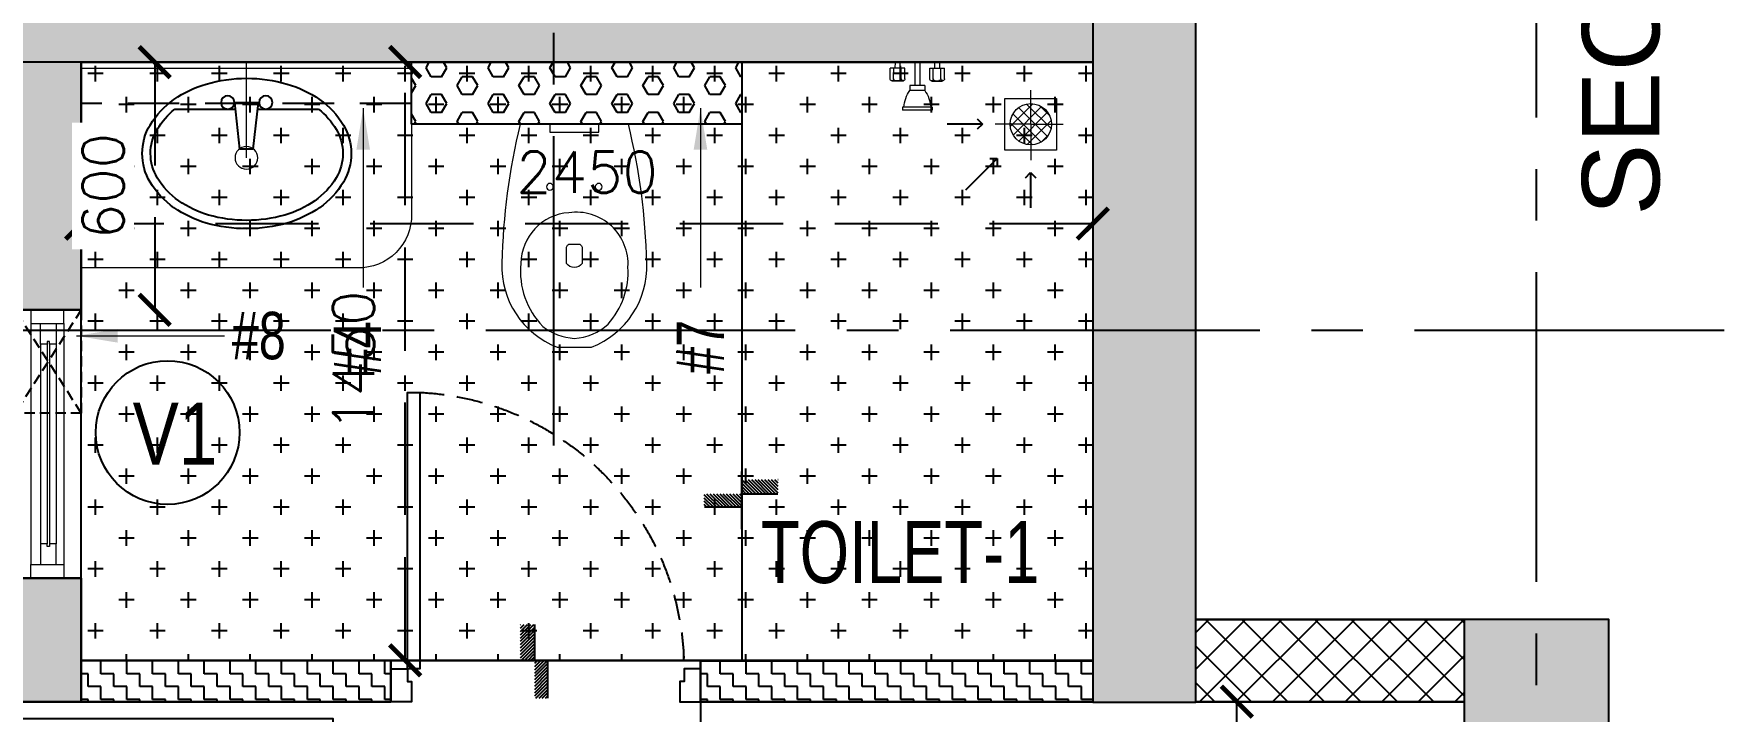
# Model space of a CAD drawing. Header units: millimetres. Extents: x 1180970 to 1231451, y -5737889 to -5695638.
# Drawn here: x 1213337 to 1217432, y -5723497 to -5721856 of the extents above; entities that cross this region are included whole.
import ezdxf
from ezdxf.enums import TextEntityAlignment as Align

# ---------------------------------------------------------------- set-up
doc = ezdxf.new("R2010")
doc.units = ezdxf.units.MM
doc.header["$LTSCALE"] = 1000
doc.header["$MEASUREMENT"] = 0
for name, pattern in [('1BHK-A$0$AUDIT_D_120904163729-0', [0]), ('1BHK-A$1$( Hidden )', [0.375, 0.25, -0.125]), ('1BHK-A$1$HIDDEN', [0.375, 0.25, -0.125]), ('AUDIT_D_120904163729-0', [0]), ('T8(T9 IS SIMILAR) - GROUND FLOOR - DIMENSION & TEXTING$0$HIDDEN', [0.375, 0.25, -0.125]), ('T8_PROFILE SECTIONS$0$PHANTOM2', [1.25, 0.625, -0.125, 0.125, -0.125, 0.125, -0.125]), ('T8_REFUGE COLUMNS$0$CENTER2', [1.125, 0.75, -0.125, 0.125, -0.125])]:
    doc.linetypes.add(name, pattern=pattern)
doc.layers.get('0').update_dxf_attribs({"linetype": 'AUDIT_D_120904163729-0'})
for name, color, linetype in [('1BHK-A$0$A-DOOR-FULL', 2, 'Continuous'), ('1BHK-A$0$A-HATCH -160', 251, '1BHK-A$0$AUDIT_D_120904163729-0'), ('1BHK-A$0$A-SANITARY', 2, 'Continuous'), ('1BHK-A$0$a-tile drop', 3, 'Continuous'), ('1BHK-A$0$A-TOI SUNK 50MM', 8, 'Continuous'), ('1BHK-A$0$APT PLANS-typ$0$TILEDROP', 3, 'Continuous'), ('1BHK-A$0$ELEV.', 5, 'Continuous'), ('1BHK-A$0$LEDGE WALL', 5, 'Continuous'), ('T8(T9 IS SIMILAR) - GROUND FLOOR - DIMENSION & TEXTING$0$A-DIMENSIONS', 2, 'T8(T9 IS SIMILAR) - GROUND FLOOR - DIMENSION & TEXTING$0$HIDDEN'), ('T8(T9 IS SIMILAR) - GROUND FLOOR - DIMENSION & TEXTING$0$a-window-no', 125, 'Continuous'), ('T8_PROFILE SECTIONS$0$A-PROFILE SECTIONS', 81, 'T8_PROFILE SECTIONS$0$PHANTOM2'), ('T8_REFUGE COLUMNS$0$A-CENTERLINE', 193, 'T8_REFUGE COLUMNS$0$CENTER2'), ('T8_REFUGE COLUMNS$0$A-RCC COLS', 3, 'Continuous')]:
    doc.layers.add(name, color=color, linetype=linetype)
for name, color, linetype, lineweight in [('1BHK-A$0$A-WALL- 160', 6, 'Continuous', 30), ('1BHK-A$0$Ventilator', 5, 'Continuous', 0), ('1BHK-A$1$a-TOI-fixtures', 251, 'Continuous', 0), ('T8(T9 IS SIMILAR) - GROUND FLOOR - DIMENSION & TEXTING$0$a-Text', 4, 'Continuous', 0), ('T8(T9 IS SIMILAR) - GROUND FLOOR - DIMENSION & TEXTING$0$R0-18-10-2014-T1-1st Podium Floor Plan$0$Text', 2, 'Continuous', 0), ('T8(T9 IS SIMILAR) - GROUND FLOOR$0$D&W', 8, 'Continuous', 25)]:
    doc.layers.add(name, color=color, linetype=linetype, lineweight=lineweight)
doc.layers.add('T8_REFUGE COLUMNS$0$COL-HATCH', color=7, linetype='Continuous', lineweight=25, true_color=0xa3a3a3)
doc.styles.add('1BHK-A$1$Romans 1', font='romans.shx', dxfattribs={"height": 100})
doc.styles.add('T8(T9 IS SIMILAR) - GROUND FLOOR - DIMENSION & TEXTING$0$ARIAL ARROW', font='swisscl.ttf')
doc.styles.add('T8(T9 IS SIMILAR) - GROUND FLOOR - DIMENSION & TEXTING$0$LODHA STANDERD', font='sanss___.ttf')
doc.styles.add('T8(T9 IS SIMILAR) - GROUND FLOOR - DIMENSION & TEXTING$0$Romans 1', font='romans.shx', dxfattribs={"height": 100})
doc.styles.add('T8(T9 IS SIMILAR) - GROUND FLOOR - DIMENSION & TEXTING$0$Tahoma', font='tahoma.ttf')
doc.styles.add('T8_PROFILE SECTIONS$0$arial', font='sanss___.ttf')
doc.dimstyles.new('1BHK-A$1$ALPINE S', dxfattribs={"dimscale": 0, "dimtxt": 100, "dimasz": 75, "dimexe": 0, "dimexo": 0, "dimgap": 75, "dimtad": 1, "dimdec": 0, "dimzin": 0, "dimdsep": 46, "dimtxsty": '1BHK-A$1$Romans 1', "dimblk": '1BHK-A$1$_ArchTick', "dimcen": 0.09, "dimclrd": 256, "dimclre": 256, "dimclrt": 7, "dimadec": 0, "dimazin": 0, "dimtfac": 1, "dimtdec": 0, "dimtofl": 0, "dimtmove": 1, "dimatfit": 0, "dimldrblk": '1BHK-A$1$_Open90', "dimfxl": 1, "dimtolj": 1, "dimtzin": 0, "dimarcsym": 0})
doc.dimstyles.new('T8(T9 IS SIMILAR) - GROUND FLOOR - DIMENSION & TEXTING$0$ALPINE S', dxfattribs={"dimscale": 0, "dimtxt": 100, "dimasz": 75, "dimexe": 0, "dimexo": 0, "dimgap": 75, "dimtad": 1, "dimdec": 0, "dimzin": 0, "dimdsep": 46, "dimtxsty": 'T8(T9 IS SIMILAR) - GROUND FLOOR - DIMENSION & TEXTING$0$Romans 1', "dimblk": 'T8(T9 IS SIMILAR) - GROUND FLOOR - DIMENSION & TEXTING$0$_ArchTick', "dimcen": 0.09, "dimclrd": 256, "dimclre": 256, "dimclrt": 7, "dimadec": 0, "dimazin": 0, "dimtfac": 1, "dimtdec": 0, "dimtofl": 0, "dimtmove": 1, "dimatfit": 0, "dimldrblk": 'T8(T9 IS SIMILAR) - GROUND FLOOR - DIMENSION & TEXTING$0$_Open90', "dimfxl": 1, "dimtolj": 1, "dimtzin": 0, "dimarcsym": 0})
doc.dimstyles.new('T8(T9 IS SIMILAR) - GROUND FLOOR - DIMENSION & TEXTING$0$SAMATA STD', dxfattribs={"dimtxt": 100, "dimasz": 50, "dimexe": 50, "dimexo": 50, "dimgap": 10, "dimtad": 0, "dimdec": 0, "dimrnd": 5, "dimzin": 0, "dimdsep": 46, "dimtxsty": 'T8(T9 IS SIMILAR) - GROUND FLOOR - DIMENSION & TEXTING$0$Tahoma', "dimblk": 'T8(T9 IS SIMILAR) - GROUND FLOOR - DIMENSION & TEXTING$0$_Origin2', "dimcen": -50, "dimdle": 50, "dimclrd": 7, "dimclre": 7, "dimclrt": 7, "dimadec": 0, "dimazin": 0, "dimtfac": 1, "dimtdec": 0, "dimtmove": 1, "dimatfit": 3, "dimfxl": 150, "dimtfill": 1, "dimtolj": 1, "dimtzin": 0, "dimlwd": -1, "dimlwe": -1, "dimarcsym": 0})
pattern_1 = [(0, (0, 0), (31.25, 31.25), [31.25, -31.25]), (90, (31.25, 0), (-31.25, 31.25), [31.25, -31.25])]

# ---------------------------------------------------------------- blocks, each defined once
blk = doc.blocks.new('1BHK-A$0$WB1')
at = {"layer": '1BHK-A$0$A-SANITARY', "color": 0, "ltscale": 1000}
for p, q in [((190074.4, -1779394.5), (190063, -1779507.9)), ((190106.8, -1779394.5), (190119.9, -1779507.9)), ((189917.5, -1779491.7), (190064.6, -1779491.7)), ((190061.5, -1779507.9), (190121.4, -1779507.9)), ((190118, -1779491.7), (190265.4, -1779491.7))]:
    blk.add_line(p, q, dxfattribs=at)
at = {"layer": '1BHK-A$0$A-SANITARY', "color": 0}
blk.add_line((190106.8, -1779394.5), (190074.4, -1779394.5), dxfattribs=at)
for centre, major_axis, start_param, end_param in [((190067.1, -1779471.3), (-69.6, 256.7), 0.015739, 0.342992), ((190091.4, -1779555.7), (-92.6, 341.5), 6.018375, 6.298924), ((190091.4, -1779555.7), (-87.3, 322), 6.018375, 6.298924), ((190091.4, -1779555.7), (-92.6, 341.5), 5.737826, 6.018375), ((190091.4, -1779555.7), (-87.3, 322), 5.737826, 6.018375), ((190115.8, -1779471.3), (-69.6, 256.7), 5.410573, 5.737826), ((190030, -1779417.8), (-52.6, 193.9), 0.342992, 0.768932), ((190030, -1779417.8), (-47.3, 174.4), 0.342992, 0.768932), ((190067.1, -1779471.3), (-64.3, 237.2), 0.015739, 0.342992), ((190115.8, -1779471.3), (-64.3, 237.2), 5.410573, 5.737826), ((190152.9, -1779417.8), (-47.3, 174.4), 4.984633, 5.410573), ((190152.9, -1779417.8), (-52.6, 193.9), 4.984633, 5.410573), ((189973.2, -1779384.1), (-35.3, 130.2), 0.768932, 1.305986), ((189973.2, -1779384.1), (-30, 110.7), 0.768932, 1.305986), ((190209.6, -1779384.1), (-30, 110.7), 4.447579, 4.984633), ((190209.6, -1779384.1), (-35.3, 130.2), 4.447579, 4.984633), ((189973.2, -1779384.1), (-35.3, 130.2), 1.305986, 1.84304), ((189973.2, -1779384.1), (-30, 110.7), 1.305986, 1.84304), ((190209.6, -1779384.1), (-30, 110.7), 3.910525, 4.447579), ((190209.6, -1779384.1), (-35.3, 130.2), 3.910525, 4.447579), ((190030, -1779350.3), (-52.6, 193.9), 1.84304, 2.268981), ((190030, -1779350.3), (-47.3, 174.4), 1.84304, 2.20494), ((190152.9, -1779350.3), (-47.3, 174.4), 3.548625, 3.910525), ((190152.9, -1779350.3), (-52.6, 193.9), 3.484585, 3.910525), ((190067.1, -1779296.9), (-69.6, 256.7), 2.268981, 2.596234), ((190045.3, -1779507.9), (-4.2, 15.6), 6.018375, 12.30156), ((190137.6, -1779507.9), (-4.2, 15.6), 6.018375, 12.30156), ((190115.8, -1779296.9), (-69.6, 256.7), 3.157331, 3.484585), ((190091.4, -1779212.5), (-92.6, 341.5), 2.596234, 2.876783), ((190091.4, -1779212.5), (-92.6, 341.5), 2.876783, 3.157331)]:
    blk.add_ellipse(centre, major_axis=major_axis, ratio=1, start_param=start_param, end_param=end_param, dxfattribs=at)
blk = doc.blocks.new('1BHK-A$0$A$C4C1B68F2')
at = {"layer": '1BHK-A$1$a-TOI-fixtures'}
for p, q in [((-615, 381.1), (123.5, 381.1)), ((-615, 381.1), (-615, 41)), ((123.5, 381.1), (123.5, -78.9)), ((-615, 367.2), (123.5, 367.2)), ((-495.1, -78.9), (123.5, -78.9))]:
    blk.add_line(p, q, dxfattribs=at)
at = {"layer": '1BHK-A$1$a-TOI-fixtures', "extrusion": (2.53026e-07, -3.57019e-09, 1)}
blk.add_line((-245.7, 167.3, 0), (-245.7, 381.1), dxfattribs=at)
blk.add_circle((-245.7, 167.3, 0), 25.4, dxfattribs=at)
at = {"layer": '1BHK-A$1$a-TOI-fixtures'}
blk.add_arc((-496.9, 39.2), 118.1, 179.1386, 270.8614, dxfattribs=at)
at = {"layer": '1BHK-A$1$a-TOI-fixtures', "xscale": 0.9230769230769232, "yscale": 0.9230769230769232, "zscale": 0.9230769230769232, "rotation": 179.9999999999998}
blk.add_blockref('1BHK-A$0$WB1', (175222.6, -1642331.5, 0), dxfattribs=at)
blk = doc.blocks.new('1BHK-A$0$EWC 1-flat-3')
at = {"layer": '1BHK-A$1$a-TOI-fixtures', "ltscale": 1.5}
blk.add_line((130.9, 0), (-130.9, 0), dxfattribs=at)
for points in [[(-130.9, 0, -0.055103), (-175.3, 336.2, -0.321827), (-41.6, 540), (41.6, 540, -0.321827), (175.3, 336.2, -0.055103), (130.9, 0, -27.681239)], [(-13.2, 214.3, -0.391448), (-129.3, 337.7, -0.224585), (-76.1, 489.9, -0.160675), (0, 518.7, -0.183016), (81.6, 484.1, -0.201424), (130, 346.4, -0.474507), (-13.2, 214.3, -2.927417)], [(-9.5, 290.2), (9.5, 290.2, 0.414214), (18.9, 299.7), (18.9, 337.6, 0.5), (-18.9, 337.6), (-18.9, 299.7, 0.414214), (-9.5, 290.2, 0.530498)]]:
    blk.add_lwpolyline(points, format="xyb", dxfattribs=at)
at = {"layer": '1BHK-A$1$a-TOI-fixtures'}
blk.add_lwpolyline([(-59.2, 0), (-59.2, 18.9), (59.2, 18.9), (59.2, 0)], close=True, dxfattribs=at)
at = {"layer": '1BHK-A$1$a-TOI-fixtures', "ltscale": 1.5}
for centre in [(-59.2, 151.6), (59.2, 151.6)]:
    blk.add_circle(centre, 8.31, dxfattribs=at)
blk = doc.blocks.new('1BHK-A$1$Type-A-First Floor Plan-bottom-up$0$FLOOR TRAP-flat-6')
at = {"layer": '1BHK-A$1$a-TOI-fixtures'}
h = blk.add_hatch(dxfattribs=at)
h.set_pattern_fill('ACET-2D-_USER', color=256, scale=20, angle=45, style=0, double=1, pattern_type=0)
h.set_pattern_definition([(45, (-789896.981, 5385770.066), (-14.142135624, 14.142135624), []), (135, (-789896.981, 5385770.066), (-14.142135624, -14.142135624), [])])
edge = h.paths.add_edge_path()
edge.add_arc((150, 150), 50, 0, 360)
for q in [(150, 228.6), (67.6, 150), (237.4, 150), (150, 63.6)]:
    blk.add_line((150, 150), q, dxfattribs=at)
blk.add_lwpolyline([(87.5, 212.5), (212.5, 212.5), (212.5, 87.5), (87.5, 87.5)], close=True, dxfattribs=at)
blk.add_circle((150, 150), 50, dxfattribs=at)
blk = doc.blocks.new('1BHK-A$0$SH-flat-2')
at = {"layer": '1BHK-A$1$a-TOI-fixtures'}
for p, q in [((0.1, 54), (14.6, 54)), ((0.1, 42), (14.6, 42)), ((14.6, 30), (14.7, 66)), ((39.8, 57.2), (14.6, 57.2)), ((39.9, 65.9), (14.7, 66)), ((44.6, 43), (44.6, 52.2)), ((45.9, 36.2), (45.9, 59)), ((0, -6), (0, 6)), ((0, 6), (56.3, 5.9)), ((39.7, 38.7), (14.5, 38.7)), ((39.8, 29.9), (14.6, 30)), ((43.4, 31.6), (44.7, 33.1)), ((56.2, -18.1), (56.3, 17.9)), ((56.3, 17.9), (68.3, 17.9)), ((68.2, -18.1), (68.3, 17.9)), ((108.4, -32.8), (108.5, 32.4)), ((108.5, 35.8), (116.3, 35.8)), ((108.5, 32.4), (108.5, 35.8)), ((116.2, -36.2), (116.3, 35.8)), ((0, -6), (56.3, -6.1)), ((14.5, -30), (14.4, -66)), ((39.6, -38.8), (14.4, -38.8)), ((39.7, -30.1), (14.5, -30)), ((43.3, -31.7), (44.6, -33.3)), ((45.7, -36.4), (45.7, -59.2)), ((56.2, -18.1), (68.2, -18.1)), ((108.4, -32.8), (108.4, -36.2)), ((108.4, -36.2), (116.2, -36.2)), ((-0.1, -42), (14.4, -42)), ((-0.1, -54), (14.4, -54)), ((39.5, -57.3), (14.3, -57.3)), ((39.6, -66.1), (14.4, -66)), ((44.4, -43.2), (44.4, -52.4))]:
    blk.add_line(p, q, dxfattribs=at)
for centre, radius, start, end in [((39.8, 43.5), 4.8, 269.8776, 359.8776), ((39.8, 62), 4.8, 269.8776, 359.8776), ((39.8, 52.2), 4.8, 359.8776, 89.8776), ((39.9, 61.1), 4.8, 359.8776, 89.8776), ((41.1, 59), 4.8, 359.8776, 46.4449), ((39.7, 33.9), 4.8, 359.8776, 89.8776), ((39.8, 34.7), 4.8, 269.8776, 359.8776), ((41.1, 36.2), 4.8, 319.2258, 359.8776), ((114.8, -47.9), 80.5, 94.4595, 125.2375), ((39.6, -34), 4.8, 269.8776, 359.8776), ((39.6, -43.6), 4.8, 359.8776, 89.8776), ((39.7, -34.9), 4.8, 359.8776, 89.8776), ((40.9, -36.4), 4.8, 359.8776, 40.5294), ((115, 47.4), 80.5, 234.5177, 265.2957), ((39.5, -52.4), 4.8, 269.8776, 359.8776), ((39.5, -62.1), 4.8, 359.8776, 89.8776), ((39.6, -61.3), 4.8, 269.8776, 359.8776), ((40.9, -59.2), 4.8, 313.3103, 359.8776)]:
    blk.add_arc(centre, radius, start, end, dxfattribs=at)
blk = doc.blocks.new('*U102')
for points in [[(0, 0), (0, 820), (-30, 820), (-30, 0)], [(-860, 0), (-820, 0), (-820, -30), (-810, -30), (-810, -80), (-860, -80)], [(40, 0), (0, 0), (0, -30), (-10, -30), (-10, -80), (40, -80)]]:
    blk.add_lwpolyline(points, close=True)
at = {"color": 0, "linetype": 'ByBlock', "ltscale": 0.25}
blk.add_arc((1.2, -0.5), 821.2, 92.373, 179.9653, dxfattribs=at)
blk = doc.blocks.new('*U100')
for points in [[(0, 0), (0, 670), (-30, 670), (-30, 0)], [(-710, 0), (-670, 0), (-670, -30), (-660, -30), (-660, -80), (-710, -80)], [(40, 0), (0, 0), (0, -30), (-10, -30), (-10, -80), (40, -80)]]:
    blk.add_lwpolyline(points, close=True)
at = {"color": 0, "linetype": 'ByBlock', "ltscale": 0.25}
blk.add_arc((1, -0.4), 671, 92.373, 179.9653, dxfattribs=at)
blk = doc.blocks.new('1BHK-A$0$TILE DROP -x')
at = {"layer": '1BHK-A$0$APT PLANS-typ$0$TILEDROP'}
h = blk.add_hatch(dxfattribs=at)
h.set_pattern_fill('ACET-2D-ANSI31', color=8, scale=90, angle=90, style=0)
h.set_pattern_definition([(135, (-851695.914, 5365039.183), (-7.954951288, -7.954951288), [])])
h.paths.add_polyline_path([(-58323.9, -19205.9), (-58323.9, -19023.7), (-58261.5, -19023.7), (-58261.5, -19205.9)])
edge = h.paths.add_edge_path()
edge.add_line((-58323.9, -19381.2), (-58393.7, -19381.2))
edge.add_line((-58323.9, -19205.9), (-58323.9, -19381.2))
edge.add_line((-58393.1, -19205.9), (-58323.9, -19205.9))
edge.add_line((-58393.1, -19381.2), (-58393.1, -19205.9))
at = {"layer": '1BHK-A$0$APT PLANS-typ$0$TILEDROP', "color": 1}
blk.add_line((-58153.9, -19205.9), (-58434, -19205.9), dxfattribs=at)
at = {"layer": '1BHK-A$0$APT PLANS-typ$0$TILEDROP', "color": 20, "const_width": 10}
for points in [[(-58261.5, -19205.9), (-58261.5, -19023.7)], [(-58323.9, -19381.2), (-58323.9, -19205.9)], [(-58323.9, -19205.9), (-58261.5, -19205.9)]]:
    blk.add_lwpolyline(points, dxfattribs=at)
blk = doc.blocks.new('1BHK-A$0$V1')
at = {"layer": '1BHK-A$0$Ventilator'}
for p, q in [((1139453.9, -5700057.1), (1140103.9, -5700057.1)), ((1139453.9, -5700217.1), (1140103.9, -5700217.1))]:
    blk.add_line(p, q, dxfattribs=at)
at = {"layer": '1BHK-A$0$Ventilator', "color": 8}
for p, q in [((1139486.9, -5700094.6), (1140070.9, -5700094.6)), ((1139536.9, -5700118.3), (1140020.9, -5700118.3)), ((1139486.9, -5700174.6), (1140070.9, -5700174.6)), ((1139536.9, -5700155.8), (1140020.9, -5700155.8))]:
    blk.add_line(p, q, dxfattribs=at)
at = {"layer": '1BHK-A$0$Ventilator', "color": 5}
for p, q in [((1139536.9, -5700134.1), (1140020.9, -5700134.1)), ((1139536.9, -5700140.1), (1140020.9, -5700140.1))]:
    blk.add_line(p, q, dxfattribs=at)
at = {"layer": '1BHK-A$0$Ventilator', "color": 4}
for points in [[(1139453.9, -5700094.6), (1139486.9, -5700094.6), (1139486.9, -5700174.6), (1139453.9, -5700174.6)], [(1140103.9, -5700094.6), (1140070.9, -5700094.6), (1140070.9, -5700174.6), (1140103.9, -5700174.6)], [(1139536.9, -5700134.1), (1139536.9, -5700118.3), (1139486.9, -5700118.3), (1139486.9, -5700155.8), (1139536.9, -5700155.8), (1139536.9, -5700140.1), (1139530.9, -5700140.1), (1139530.9, -5700134.1)], [(1140020.9, -5700134.1), (1140020.9, -5700118.3), (1140070.9, -5700118.3), (1140070.9, -5700155.8), (1140020.9, -5700155.8), (1140020.9, -5700140.1), (1140026.9, -5700140.1), (1140026.9, -5700134.1)]]:
    blk.add_lwpolyline(points, close=True, dxfattribs=at)
blk = doc.blocks.new('1BHK-A$1$_ArchTick')
at = {"color": 0, "linetype": 'ByBlock', "const_width": 0.15}
blk.add_lwpolyline([(-0.5, -0.5), (0.5, 0.5)], dxfattribs=at)
blk = doc.blocks.new('1BHK-A$1$_Open90')
at = {"color": 0, "linetype": 'ByBlock', "lineweight": -2}
for p, q in [((0, 0), (-1, 0)), ((-0.5, 0.5), (0, 0)), ((0, 0), (-0.5, -0.5))]:
    blk.add_line(p, q, dxfattribs=at)
blk = doc.blocks.new('T8_REFUGE COLUMNS')
at = {"layer": 'T8_REFUGE COLUMNS$0$COL-HATCH', "linetype": 'ByBlock'}
h = blk.add_hatch(color=256, dxfattribs=at)
h.dxf.hatch_style = 1
h.paths.add_polyline_path([(1215902.1, -5721924.9), (1213292.1, -5721924.9), (1213292.1, -5721674.9), (1215902.1, -5721674.9)])
h = blk.add_hatch(color=256, dxfattribs=at)
h.dxf.hatch_style = 1
h.paths.add_polyline_path([(1215902.1, -5723474.9), (1216152.1, -5723474.9), (1216152.1, -5721674.9), (1215902.1, -5721674.9)])
h = blk.add_hatch(color=256, dxfattribs=at)
h.dxf.hatch_style = 1
h.paths.add_polyline_path([(1216802.1, -5724124.9), (1217152.1, -5724124.9), (1217152.1, -5723274.9), (1216802.1, -5723274.9)])
at = {"layer": 'T8_REFUGE COLUMNS$0$A-CENTERLINE'}
for p, q in [((1214597.1, -5722853.5), (1214597.1, -5698299.6)), ((1216977.1, -5728808.5), (1216977.1, -5698299.6)), ((1217431.8, -5722574.9), (1182156.9, -5722574.9))]:
    blk.add_line(p, q, dxfattribs=at)
at = {"layer": 'T8_REFUGE COLUMNS$0$A-RCC COLS', "linetype": 'ByBlock'}
for points in [[(1215902.1, -5721924.9), (1213292.1, -5721924.9), (1213292.1, -5721674.9), (1215902.1, -5721674.9)], [(1215902.1, -5723474.9), (1216152.1, -5723474.9), (1216152.1, -5721674.9), (1215902.1, -5721674.9)], [(1216802.1, -5724124.9), (1217152.1, -5724124.9), (1217152.1, -5723274.9), (1216802.1, -5723274.9)]]:
    blk.add_lwpolyline(points, close=True, dxfattribs=at)
blk = doc.blocks.new('T8(T9 IS SIMILAR) - GROUND FLOOR - DIMENSION & TEXTING$0$_ArchTick')
at = {"color": 0, "linetype": 'ByBlock', "const_width": 0.15}
blk.add_lwpolyline([(-0.5, -0.5), (0.5, 0.5)], dxfattribs=at)
blk = doc.blocks.new('*D738')
at = {"layer": 'T8(T9 IS SIMILAR) - GROUND FLOOR - DIMENSION & TEXTING$0$A-DIMENSIONS', "linetype": 'T8(T9 IS SIMILAR) - GROUND FLOOR - DIMENSION & TEXTING$0$HIDDEN', "lineweight": -2, "transparency": 16777216}
for p, q in [((1213452.2, -5721923.7), (1213452.2, -5722315.8)), ((1215902.2, -5721924), (1215902.2, -5722315.8))]:
    blk.add_line(p, q, dxfattribs=at)
at = {"layer": 'T8(T9 IS SIMILAR) - GROUND FLOOR - DIMENSION & TEXTING$0$A-DIMENSIONS', "lineweight": -2, "transparency": 16777216}
blk.add_line((1215902.2, -5722315.8), (1213452.2, -5722315.8), dxfattribs=at)
at = {"layer": 'T8(T9 IS SIMILAR) - GROUND FLOOR - DIMENSION & TEXTING$0$A-DIMENSIONS', "linetype": 'ByBlock', "lineweight": -2, "transparency": 16777216, "xscale": 75, "yscale": 75, "zscale": 75, "rotation": 180}
blk.add_blockref('T8(T9 IS SIMILAR) - GROUND FLOOR - DIMENSION & TEXTING$0$_ArchTick', (1213452.2, -5722315.8), dxfattribs=at)
at = {"layer": 'T8(T9 IS SIMILAR) - GROUND FLOOR - DIMENSION & TEXTING$0$A-DIMENSIONS', "linetype": 'ByBlock', "lineweight": -2, "transparency": 16777216, "xscale": 75, "yscale": 75, "zscale": 75}
blk.add_blockref('T8(T9 IS SIMILAR) - GROUND FLOOR - DIMENSION & TEXTING$0$_ArchTick', (1215902.2, -5722315.8), dxfattribs=at)
at = {"layer": 'T8(T9 IS SIMILAR) - GROUND FLOOR - DIMENSION & TEXTING$0$A-DIMENSIONS', "color": 7, "linetype": 'ByBlock', "transparency": 16777216, "insert": (1214677.2, -5722190.8), "char_height": 100, "attachment_point": 5, "style": 'T8(T9 IS SIMILAR) - GROUND FLOOR - DIMENSION & TEXTING$0$Romans 1'}
blk.add_mtext('\\A1;2450', dxfattribs=at)
blk = doc.blocks.new('T8(T9 IS SIMILAR) - GROUND FLOOR - DIMENSION & TEXTING$0$_Open90')
at = {"color": 0, "linetype": 'ByBlock', "lineweight": -2}
for p, q in [((0, 0), (-1, 0)), ((-0.5, 0.5), (0, 0)), ((0, 0), (-0.5, -0.5))]:
    blk.add_line(p, q, dxfattribs=at)
blk = doc.blocks.new('*D739')
at = {"layer": 'T8(T9 IS SIMILAR) - GROUND FLOOR - DIMENSION & TEXTING$0$A-DIMENSIONS', "linetype": 'T8(T9 IS SIMILAR) - GROUND FLOOR - DIMENSION & TEXTING$0$HIDDEN', "lineweight": -2, "transparency": 16777216}
for p, q in [((1214202.2, -5721924), (1214236.8, -5721924)), ((1214202.2, -5723373.7), (1214236.8, -5723373.7))]:
    blk.add_line(p, q, dxfattribs=at)
at = {"layer": 'T8(T9 IS SIMILAR) - GROUND FLOOR - DIMENSION & TEXTING$0$A-DIMENSIONS', "lineweight": -2, "transparency": 16777216}
blk.add_line((1214236.8, -5723373.7), (1214236.8, -5721924), dxfattribs=at)
at = {"layer": 'T8(T9 IS SIMILAR) - GROUND FLOOR - DIMENSION & TEXTING$0$A-DIMENSIONS', "linetype": 'ByBlock', "lineweight": -2, "transparency": 16777216, "xscale": 75, "yscale": 75, "zscale": 75}
for p, rotation in [((1214236.8, -5721924), 90), ((1214236.8, -5723373.7), 270)]:
    blk.add_blockref('T8(T9 IS SIMILAR) - GROUND FLOOR - DIMENSION & TEXTING$0$_ArchTick', p, dxfattribs=dict(at, rotation=rotation))
at = {"layer": 'T8(T9 IS SIMILAR) - GROUND FLOOR - DIMENSION & TEXTING$0$A-DIMENSIONS', "color": 7, "linetype": 'ByBlock', "transparency": 16777216, "insert": (1214111.8, -5722648.8), "char_height": 100, "attachment_point": 5, "rotation": 90, "style": 'T8(T9 IS SIMILAR) - GROUND FLOOR - DIMENSION & TEXTING$0$Romans 1'}
blk.add_mtext('\\A1;1450', dxfattribs=at)
blk = doc.blocks.new('*D743')
at = {"layer": 'T8(T9 IS SIMILAR) - GROUND FLOOR - DIMENSION & TEXTING$0$A-DIMENSIONS', "linetype": 'T8(T9 IS SIMILAR) - GROUND FLOOR - DIMENSION & TEXTING$0$HIDDEN', "lineweight": -2, "transparency": 16777216}
for p, q in [((1216152.2, -5723474), (1216251.2, -5723474)), ((1216223.9, -5727424.3), (1216251.2, -5727424.3))]:
    blk.add_line(p, q, dxfattribs=at)
at = {"layer": 'T8(T9 IS SIMILAR) - GROUND FLOOR - DIMENSION & TEXTING$0$A-DIMENSIONS', "lineweight": -2, "transparency": 16777216}
blk.add_line((1216251.2, -5727424.3), (1216251.2, -5723474), dxfattribs=at)
at = {"layer": 'T8(T9 IS SIMILAR) - GROUND FLOOR - DIMENSION & TEXTING$0$A-DIMENSIONS', "linetype": 'ByBlock', "lineweight": -2, "transparency": 16777216, "xscale": 75, "yscale": 75, "zscale": 75}
for p, rotation in [((1216251.2, -5723474), 90), ((1216251.2, -5727424.3), 270)]:
    blk.add_blockref('T8(T9 IS SIMILAR) - GROUND FLOOR - DIMENSION & TEXTING$0$_ArchTick', p, dxfattribs=dict(at, rotation=rotation))
at = {"layer": 'T8(T9 IS SIMILAR) - GROUND FLOOR - DIMENSION & TEXTING$0$A-DIMENSIONS', "color": 7, "linetype": 'ByBlock', "transparency": 16777216, "insert": (1216126.2, -5725449.2), "char_height": 100, "attachment_point": 5, "rotation": 90, "style": 'T8(T9 IS SIMILAR) - GROUND FLOOR - DIMENSION & TEXTING$0$Romans 1'}
blk.add_mtext('\\A1;3950', dxfattribs=at)
blk = doc.blocks.new('*D744')
at = {"layer": 'T8(T9 IS SIMILAR) - GROUND FLOOR - DIMENSION & TEXTING$0$A-DIMENSIONS', "linetype": 'T8(T9 IS SIMILAR) - GROUND FLOOR - DIMENSION & TEXTING$0$HIDDEN', "lineweight": -2, "transparency": 16777216}
for p, q in [((1214952.2, -5723474.6), (1214952.2, -5723702.3)), ((1216802.3, -5723474.6), (1216802.3, -5723702.3))]:
    blk.add_line(p, q, dxfattribs=at)
at = {"layer": 'T8(T9 IS SIMILAR) - GROUND FLOOR - DIMENSION & TEXTING$0$A-DIMENSIONS', "lineweight": -2, "transparency": 16777216}
blk.add_line((1216802.3, -5723702.3), (1214952.2, -5723702.3), dxfattribs=at)
at = {"layer": 'T8(T9 IS SIMILAR) - GROUND FLOOR - DIMENSION & TEXTING$0$A-DIMENSIONS', "linetype": 'ByBlock', "lineweight": -2, "transparency": 16777216, "xscale": 75, "yscale": 75, "zscale": 75, "rotation": 180}
blk.add_blockref('T8(T9 IS SIMILAR) - GROUND FLOOR - DIMENSION & TEXTING$0$_ArchTick', (1214952.2, -5723702.3), dxfattribs=at)
at = {"layer": 'T8(T9 IS SIMILAR) - GROUND FLOOR - DIMENSION & TEXTING$0$A-DIMENSIONS', "linetype": 'ByBlock', "lineweight": -2, "transparency": 16777216, "xscale": 75, "yscale": 75, "zscale": 75}
blk.add_blockref('T8(T9 IS SIMILAR) - GROUND FLOOR - DIMENSION & TEXTING$0$_ArchTick', (1216802.3, -5723702.3), dxfattribs=at)
at = {"layer": 'T8(T9 IS SIMILAR) - GROUND FLOOR - DIMENSION & TEXTING$0$A-DIMENSIONS', "color": 7, "linetype": 'ByBlock', "transparency": 16777216, "insert": (1215877.3, -5723577.3), "char_height": 100, "attachment_point": 5, "style": 'T8(T9 IS SIMILAR) - GROUND FLOOR - DIMENSION & TEXTING$0$Romans 1'}
blk.add_mtext('\\A1;1850', dxfattribs=at)
blk = doc.blocks.new('T8(T9 IS SIMILAR) - GROUND FLOOR - DIMENSION & TEXTING$0$WINDOW TAG')
at = {"layer": 'T8(T9 IS SIMILAR) - GROUND FLOOR - DIMENSION & TEXTING$0$a-window-no'}
blk.add_circle((0, 0), 174.1, dxfattribs=at)
at = {"layer": 'T8(T9 IS SIMILAR) - GROUND FLOOR - DIMENSION & TEXTING$0$a-window-no', "style": 'T8(T9 IS SIMILAR) - GROUND FLOOR - DIMENSION & TEXTING$0$LODHA STANDERD'}
blk.add_attdef('WINDOW', text='', height=150, dxfattribs=at).set_placement((11.3, 2.8), align=Align.MIDDLE_CENTER)
blk = doc.blocks.new('*D467')
at = {"layer": 'T8(T9 IS SIMILAR) - GROUND FLOOR - DIMENSION & TEXTING$0$A-DIMENSIONS', "linetype": 'T8(T9 IS SIMILAR) - GROUND FLOOR - DIMENSION & TEXTING$0$HIDDEN', "lineweight": -2, "transparency": 16777216}
blk.add_line((1213452.2, -5721924.7), (1213630, -5721924.7), dxfattribs=at)
at = {"layer": 'T8(T9 IS SIMILAR) - GROUND FLOOR - DIMENSION & TEXTING$0$A-DIMENSIONS', "lineweight": -2, "transparency": 16777216}
blk.add_line((1213630, -5721924.7), (1213630, -5722524.6), dxfattribs=at)
at = {"layer": 'T8(T9 IS SIMILAR) - GROUND FLOOR - DIMENSION & TEXTING$0$A-DIMENSIONS', "linetype": 'ByBlock', "lineweight": -2, "transparency": 16777216, "xscale": 75, "yscale": 75, "zscale": 75}
for p, rotation in [((1213630, -5721924.7), 90), ((1213630, -5722524.6), 270)]:
    blk.add_blockref('T8(T9 IS SIMILAR) - GROUND FLOOR - DIMENSION & TEXTING$0$_ArchTick', p, dxfattribs=dict(at, rotation=rotation))
at = {"layer": 'T8(T9 IS SIMILAR) - GROUND FLOOR - DIMENSION & TEXTING$0$A-DIMENSIONS', "color": 7, "linetype": 'ByBlock', "transparency": 16777216, "insert": (1213505, -5722224.6), "char_height": 100, "attachment_point": 5, "rotation": 90, "style": 'T8(T9 IS SIMILAR) - GROUND FLOOR - DIMENSION & TEXTING$0$Romans 1', "bg_fill": 3, "box_fill_scale": 1.25, "bg_fill_color": 256, "bg_fill_true_color": 13158600, "bg_fill_transparency": 0}
blk.add_mtext('\\A1;600', dxfattribs=at)
blk = doc.blocks.new('T8(T9 IS SIMILAR) - GROUND FLOOR - DIMENSION & TEXTING$0$_Origin2')
at = {"color": 0, "linetype": 'ByBlock', "lineweight": -2}
blk.add_line((-0.5, 0), (-1, 0), dxfattribs=at)
for radius in [0.5, 0.25]:
    blk.add_circle((0, 0), radius, dxfattribs=at)
blk = doc.blocks.new('PROFILE SECTION LINE T9')
at = {"layer": 'T8_PROFILE SECTIONS$0$A-PROFILE SECTIONS', "linetype": 'ByBlock', "insert": (31369.2, -9909.5, 0), "char_height": 187.5, "attachment_point": 3, "rotation": 90, "style": 'T8_PROFILE SECTIONS$0$arial'}
blk.add_mtext_dynamic_manual_height_columns('SEC-8', width=301.334, gutter_width=500, heights=[0], dxfattribs=at)
blk = doc.blocks.new('1BHK-A')
at = {"layer": '1BHK-A$0$A-HATCH -160', "linetype": 'ByBlock'}
h = blk.add_hatch(dxfattribs=at)
h.set_pattern_fill('HEX', color=256, scale=150)
h.paths.add_polyline_path([(1144639.9, -5727571.2), (1144639.7, -5727421.2), (1144639.8, -5727421.2), (1144639.8, -5726805.6), (1144799.8, -5726805.6), (1144799.5, -5728524.6), (1145269.9, -5728524.6), (1145269.9, -5728684.6), (1144639.5, -5728684.6), (1144639.7, -5727571.2)])
h.paths.add_polyline_path([(1147369.9, -5728524.6), (1147999.5, -5728524.6), (1147999.5, -5728684.6), (1147369.9, -5728684.6)])
h.paths.add_polyline_path([(1148299.5, -5724624.6), (1150189.8, -5724624.6), (1150189.8, -5722879.6), (1150039.8, -5722879.6), (1150039.8, -5724474.5), (1148299.5, -5724474.5)])
h.paths.add_polyline_path([(1150039.7, -5719224.6), (1150189.8, -5719224.6), (1150189.8, -5721774.6), (1150039.7, -5721774.6)])
h.paths.add_polyline_path([(1144599.6, -5723174.6), (1144759.6, -5723174.6), (1144759.6, -5723314.6), (1145789.5, -5723314.6), (1145789.5, -5723174.6), (1145949.5, -5723174.6), (1145949.5, -5723474.6), (1144599.6, -5723474.4)])
h.paths.add_polyline_path([(1144599.6, -5721924.6), (1144759.6, -5721924.6), (1144759.6, -5722524.6), (1144599.6, -5722524.6)])
h.paths.add_polyline_path([(1145549.4, -5721834.8), (1145789.5, -5721834.8), (1145789.5, -5722524.6), (1145949.5, -5722524.6), (1145949.5, -5721924.7), (1145789.5, -5721924.5), (1145789.5, -5721674.6), (1145549.4, -5721674.6)])
h = blk.add_hatch(dxfattribs=at)
h.set_pattern_fill('HEX', color=256, scale=200)
h.paths.add_polyline_path([(1143799.6, -5722074.9), (1143799.6, -5721924.9), (1142999.6, -5721924.9), (1142999.6, -5722074.9)])
h = blk.add_hatch(dxfattribs=at)
h.set_pattern_fill('ANSI37', color=256, scale=500)
h.set_pattern_definition([(45, (0, -0.906), (-44.1941738, 44.1941738), []), (135, (0, -0.906), (-44.1941738, -44.1941738), [])])
h.paths.add_polyline_path([(1141249.5, -5723474.6), (1141899.2, -5723474.6), (1141899.2, -5723274.6), (1141249.5, -5723274.6)])
h.paths.add_polyline_path([(1141049.8, -5726520.2), (1141249.8, -5726520.2), (1141249.8, -5727581.2), (1141049.8, -5727581.2)])
h.paths.add_polyline_path([(1148199.5, -5727009.5), (1147999.5, -5727009.5), (1147999.5, -5728684.6), (1148199.5, -5728684.6)])
h = blk.add_hatch(dxfattribs=at)
h.set_pattern_fill('ZIGZAG', color=256, scale=250)
h.set_pattern_definition(pattern_1)
h.paths.add_polyline_path([(1142149.5, -5723374.6), (1143099.6, -5723374.6), (1143099.6, -5723474.6), (1142149.5, -5723474.6)])
h = blk.add_hatch(dxfattribs=at)
h.set_pattern_fill('ZIGZAG', color=256, scale=250)
h.set_pattern_definition(pattern_1)
h.paths.add_polyline_path([(1143849.6, -5723374.4), (1144599.9, -5723374.4), (1144599.9, -5723474.6), (1143849.6, -5723474.6)])
at = {"layer": '1BHK-A$0$A-TOI SUNK 50MM'}
h = blk.add_hatch(dxfattribs=at)
h.set_pattern_fill('CROSS', color=256, scale=300, style=0)
h.set_pattern_definition([(0, (-107180.45, 61072.54), (75, 75), [37.5, -112.5]), (90, (-107161.7, 61053.79), (-75, 75), [37.5, -112.5])])
h.paths.add_polyline_path([(1142149.5, -5723374.4), (1144599.6, -5723374.4), (1144599.6, -5721924.9), (1142149.5, -5721924.9)])
at = {"linetype": '1BHK-A$1$( Hidden )', "ltscale": 0.1}
for p, q in [((1144599.6, -5722774.6), (1144759.6, -5722524.6)), ((1144599.6, -5722524.6), (1144759.6, -5722774.6))]:
    blk.add_line(p, q, dxfattribs=at)
blk.add_lwpolyline([(1144759.6, -5722524.6), (1144599.6, -5722524.6), (1144599.6, -5722774.6), (1144759.6, -5722774.6)], close=True, dxfattribs=at)
at = {"layer": '1BHK-A$0$A-TOI SUNK 50MM'}
for p, q in [((1143099.6, -5723374.4), (1144599.6, -5723374.4)), ((1143099.6, -5723374.6), (1143845.6, -5723374.6))]:
    blk.add_line(p, q, dxfattribs=at)
blk.add_lwpolyline([(1142149.5, -5723374.4), (1144599.6, -5723374.4), (1144599.6, -5721924.9), (1142149.5, -5721924.9)], close=True, dxfattribs=at)
at = {"layer": '1BHK-A$0$A-WALL- 160', "linetype": 'ByBlock'}
for p, q in [((1144599.6, -5722524.6), (1144599.6, -5721924.6)), ((1144759.6, -5722524.6), (1144599.6, -5722524.6)), ((1144759.6, -5723174.6), (1144599.6, -5723174.6)), ((1144599.6, -5723474.6), (1144599.6, -5723174.6)), ((1141249.5, -5723274.6), (1141899.2, -5723274.6)), ((1142149.5, -5723374.6), (1143099.6, -5723374.6)), ((1143099.6, -5723474.6), (1143099.6, -5723374.6)), ((1144599.9, -5723374.4), (1143849.6, -5723374.4)), ((1143849.6, -5723474.4), (1143849.6, -5723374.4)), ((1141249.5, -5723474.6), (1141899.2, -5723474.6)), ((1142149.5, -5723474.6), (1143099.6, -5723474.6)), ((1144599.9, -5723474.6), (1143849.6, -5723474.4)), ((1144599.6, -5723474.6), (1145949.5, -5723474.6))]:
    blk.add_line(p, q, dxfattribs=at)
at = {"layer": '1BHK-A$0$ELEV.'}
blk.add_line((1142999.6, -5721924.6), (1142999.6, -5723374.6), dxfattribs=at)
at = {"layer": '1BHK-A$0$LEDGE WALL'}
blk.add_lwpolyline([(1143799.6, -5722074.9), (1143799.6, -5721924.9), (1142999.6, -5721924.9), (1142999.6, -5722074.9)], close=True, dxfattribs=at)
at = {"layer": '1BHK-A$0$LEDGE WALL', "linetype": '1BHK-A$1$HIDDEN', "ltscale": 0.5}
blk.add_lwpolyline([(1143799.6, -5722024.6), (1144599.6, -5722024.6)], dxfattribs=at)
at = {"layer": '1BHK-A$0$A-DOOR-FULL', "linetype": '1BHK-A$1$HIDDEN'}
blk.add_blockref('*U100', (1143809.6, -5723394.6), dxfattribs=at)
at = {"layer": '1BHK-A$0$A-DOOR-FULL', "linetype": '1BHK-A$1$HIDDEN', "rotation": 90}
blk.add_blockref('*U102', (1144809.9, -5723514.5), dxfattribs=at)
at = {"layer": '1BHK-A$0$a-tile drop', "xscale": 0.5, "yscale": 0.5, "zscale": 0.5}
for p, rotation in [((1152602.3, -5752133), 269.9996795902024), ((1114339.2, -5732977.3), 179.9996795902024)]:
    blk.add_blockref('1BHK-A$0$TILE DROP -x', p, dxfattribs=dict(at, rotation=rotation))
at = {"layer": '1BHK-A$0$A-WALL- 160', "linetype": 'ByBlock', "rotation": 270}
blk.add_blockref('1BHK-A$0$V1', (6844816.6, -4583070.7), dxfattribs=at)
at = {"layer": '1BHK-A$1$a-TOI-fixtures', "rotation": 270.1224073997149}
blk.add_blockref('1BHK-A$0$SH-flat-2', (1142574.5, -5721924.9), dxfattribs=at)
at = {"layer": '1BHK-A$1$a-TOI-fixtures', "ltscale": 500, "extrusion": (0, 0, -1), "xscale": -1.083333333333333, "yscale": 1.083333333333333, "zscale": -1.083333333333333}
blk.add_blockref('1BHK-A$0$A$C4C1B68F2', (-1144465.8, -5722337.5), dxfattribs=at)
at = {"layer": '1BHK-A$1$a-TOI-fixtures', "extrusion": (0, 0, -1), "zscale": -1, "rotation": 270}
blk.add_blockref('1BHK-A$1$Type-A-First Floor Plan-bottom-up$0$FLOOR TRAP-flat-6', (-1142449.6, -5721924.9, 0), dxfattribs=at)
at = {"layer": '1BHK-A$1$a-TOI-fixtures', "extrusion": (0, 0, -1), "xscale": -1, "zscale": -1, "rotation": 180}
blk.add_blockref('1BHK-A$0$EWC 1-flat-3', (-1143405.3, -5722074.9, 0), dxfattribs=at)
at = {"layer": '1BHK-A$1$a-TOI-fixtures', "linetype": 'ByBlock'}
for points in [[(1142416.6, -5722074.5), (1142501.8, -5722074.5)], [(1142381.3, -5722157.7), (1142457.7, -5722234.8)], [(1142300, -5722191.9), (1142300, -5722277.2)]]:
    blk.add_leader(points, dimstyle='1BHK-A$1$ALPINE S', override={"dimscale": 1, "dimasz": 25, "dimtad": 0, "dimfxl": 5, "dimtfill": 1, "dimarcsym": 1}, dxfattribs=at)
blk = doc.blocks.new('T8(T9 IS SIMILAR) - GROUND FLOOR')
at = {"layer": 'T8(T9 IS SIMILAR) - GROUND FLOOR$0$D&W', "linetype": 'ByBlock'}
blk.add_blockref('T8_REFUGE COLUMNS', (0, 0), dxfattribs=at)
at = {"layer": 'T8(T9 IS SIMILAR) - GROUND FLOOR$0$D&W', "linetype": 'ByBlock', "xscale": -1}
blk.add_blockref('1BHK-A', (2358051.8, 0), dxfattribs=at)
blk = doc.blocks.new('T8(T9 IS SIMILAR) - GROUND FLOOR - DIMENSION & TEXTING')
at = {"layer": 'T8(T9 IS SIMILAR) - GROUND FLOOR - DIMENSION & TEXTING$0$a-window-no'}
ref = blk.add_blockref('T8(T9 IS SIMILAR) - GROUND FLOOR - DIMENSION & TEXTING$0$WINDOW TAG', (1213661.3, -5722821.8), dxfattribs=dict(at, rotation=180))
ref.add_attrib('WINDOW', 'V1', dxfattribs={"height": 150, "style": 'T8(T9 IS SIMILAR) - GROUND FLOOR - DIMENSION & TEXTING$0$LODHA STANDERD', "width": 0.8}).set_placement((1213679.3, -5722824.6), align=Align.MIDDLE_CENTER)
at = {"layer": 'T8(T9 IS SIMILAR) - GROUND FLOOR - DIMENSION & TEXTING$0$a-Text', "style": 'T8(T9 IS SIMILAR) - GROUND FLOOR - DIMENSION & TEXTING$0$ARIAL ARROW'}
blk.add_text('TOILET-1', height=150, dxfattribs=at).set_placement((1215098.4, -5723186.5))
at = {"layer": 'T8(T9 IS SIMILAR) - GROUND FLOOR - DIMENSION & TEXTING$0$R0-18-10-2014-T1-1st Podium Floor Plan$0$Text', "linetype": 'ByBlock', "style": 'T8(T9 IS SIMILAR) - GROUND FLOOR - DIMENSION & TEXTING$0$ARIAL ARROW'}
blk.add_text('#8', height=114.75, dxfattribs=at).set_placement((1213816.7, -5722644.2, 0))
for s, p in [('#4', (1214178.4, -5722683.3, 0)), ('#7', (1215008.9, -5722679.7, 0))]:
    blk.add_text(s, height=114.75, rotation=90, dxfattribs=at).set_placement(p)
at = {"layer": 'T8(T9 IS SIMILAR) - GROUND FLOOR - DIMENSION & TEXTING$0$A-DIMENSIONS', "linetype": 'ByBlock'}
for base, p1, p2, angle, picture, middle in [((1214236.8, -5721924), (1214202.2, -5723373.7), (1214202.2, -5721924), 90, '*D739', (1214111.8, -5722648.8)), ((1213452.2, -5722315.8), (1215902.2, -5721924, -0.7), (1213452.2, -5721923.7), 180, '*D738', (1214677.2, -5722190.8)), ((1216251.2, -5723474), (1216223.9, -5727424.3), (1216152.2, -5723474, -0.7), 90, '*D743', (1216126.2, -5725449.2)), ((1214952.2, -5723702.3), (1216802.3, -5723474.6), (1214952.2, -5723474.6), 180, '*D744', (1215877.3, -5723577.3))]:
    dim = blk.add_linear_dim(base=base, p1=p1, p2=p2, angle=angle, dimstyle='T8(T9 IS SIMILAR) - GROUND FLOOR - DIMENSION & TEXTING$0$ALPINE S', override={"dimscale": 1, "dimfxl": 5, "dimarcsym": 1}, dxfattribs=at)
    dim.commit()
    dim.dimension.update_dxf_attribs({"geometry": picture, "text_midpoint": middle})
at = {"layer": 'T8(T9 IS SIMILAR) - GROUND FLOOR - DIMENSION & TEXTING$0$R0-18-10-2014-T1-1st Podium Floor Plan$0$Text'}
for points in [[(1214135.1, -5722036.3), (1214135.1, -5722361.7), (1214135.1, -5722470.3)], [(1214952.1, -5722036.3), (1214952.1, -5722361.7), (1214952.1, -5722470.3)], [(1213440.6, -5722587.6), (1213690.3, -5722587.6), (1213798.9, -5722587.6)]]:
    blk.add_leader(points, dimstyle='T8(T9 IS SIMILAR) - GROUND FLOOR - DIMENSION & TEXTING$0$SAMATA STD', override={"dimscale": 1, "dimasz": 100, "dimclrd": 2, "dimfxlon": 1, "dimarcsym": 1}, dxfattribs=at)
at = {"layer": 'T8(T9 IS SIMILAR) - GROUND FLOOR - DIMENSION & TEXTING$0$A-DIMENSIONS', "linetype": 'ByBlock'}
dim = blk.add_linear_dim(base=(1213630, -5722524.6), p1=(1213452.2, -5721924.7), p2=(1213630, -5722524.6), angle=90, dimstyle='T8(T9 IS SIMILAR) - GROUND FLOOR - DIMENSION & TEXTING$0$ALPINE S', override={"dimscale": 1, "dimfxl": 5, "dimtfill": 1, "dimarcsym": 1}, dxfattribs=at)
dim.commit()
dim.dimension.update_dxf_attribs({"geometry": '*D467', "text_midpoint": (1213505, -5722224.6)})

msp = doc.modelspace()

# ---------------------------------------------------------------- block references
at = {"linetype": 'ByBlock'}
msp.add_blockref('T8(T9 IS SIMILAR) - GROUND FLOOR', (0, 0), dxfattribs=at)

# ---------------------------------------------------------------- next in the draw order: block references
msp.add_blockref('T8(T9 IS SIMILAR) - GROUND FLOOR - DIMENSION & TEXTING', (0, 0), dxfattribs=at)

# ---------------------------------------------------------------- next in the draw order: block references
at = {"layer": 'T8_PROFILE SECTIONS$0$A-PROFILE SECTIONS', "linetype": 'ByBlock'}
msp.add_blockref('PROFILE SECTION LINE T9', (1185718.2, -5711615.8, 0), dxfattribs=at)

doc.saveas('drawing.dxf')
